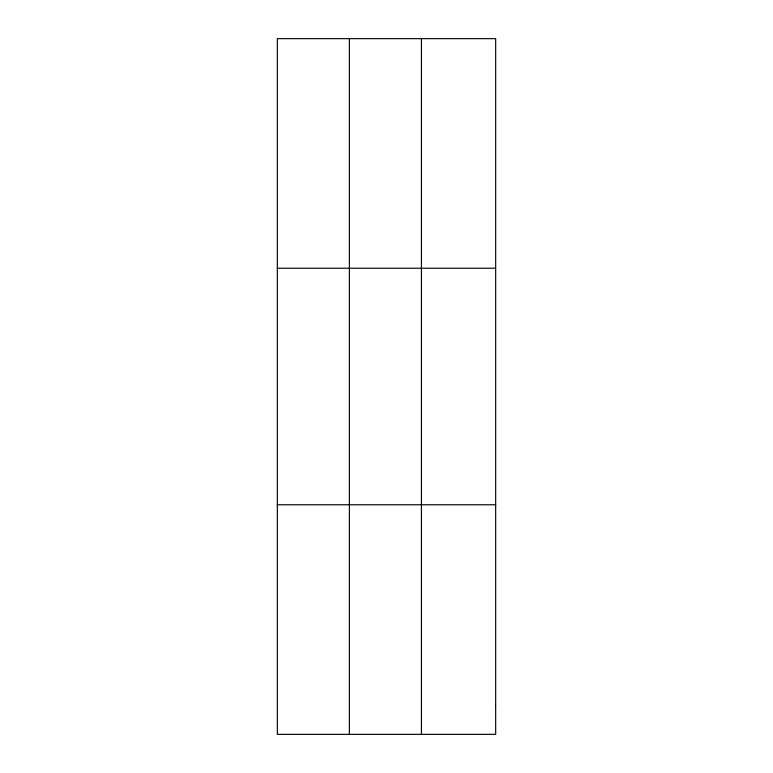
<?xml version="1.0" encoding="UTF-8"?>
<svg xmlns="http://www.w3.org/2000/svg" width="773" height="773" viewBox="0 0 773 773"><rect width="100%" height="100%" fill="white"/><g stroke="black" fill="none" stroke-linecap="round" stroke-linejoin="round"><path stroke-width="1.16" d="M349.386 734.35L349.386 38.65M421.43 734.35L421.43 38.65M277.333 268.231L495.667 268.231M277.333 504.769L495.667 504.769M495.667 705.652L495.667 734.35L277.333 734.35L277.333 38.65L495.667 38.65L495.667 705.652"/></g></svg>
